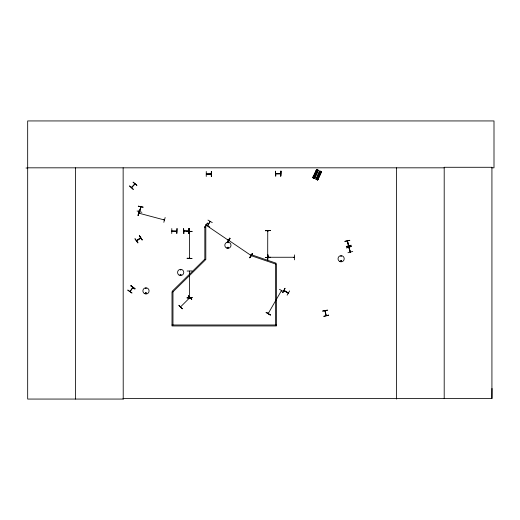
<?xml version="1.0" encoding="UTF-8"?>
<svg xmlns="http://www.w3.org/2000/svg" width="520" height="520" viewBox="0 0 520 520"><rect width="100%" height="100%" fill="white"/><g stroke="black" fill="none" stroke-linecap="round" stroke-linejoin="round"><path stroke-width="0.78" d="M491.569 167.823L494 167.823L494 120.939L27.677 120.939L27.677 399.061L123.214 399.061L123.149 398.515L491.926 398.515L491.998 388.459M284.505 290.647L284.005 290.622L288.32 293.111M288.399 292.955L288.034 292.682M139.36 211.504L140.835 206.915M268.392 313.619L268.392 313.118M207.552 225.635L210.035 221.332M136.734 240.773L137.085 240.539M140.654 238.011L140.153 238.134M140.647 238.056L136.624 240.825M206.323 225.31L228.267 240.214M229.053 240.552L250.946 255.398M189.514 232.167L189.735 231.719M189.462 271.135L189.475 297.609L189.508 297.135M189.728 297.583L189.703 297.154M267.742 257.309L267.742 256.757M267.904 257.25L267.911 256.75M145.737 288.32C146.471 287.423 145.997 289.367 145.743 288.184M145.502 293.221C146.751 291.616 146.244 294.964 145.548 293.105M145.645 293.221C146.536 292.201 146.14 294.229 145.691 293.3M180.186 274.749C181.603 273.175 180.667 276.562 180.278 274.521M227.565 247.572C228.677 246.519 227.708 248.846 227.695 247.358M228.163 242.736L227.643 242.6L228.144 242.73M340.886 256.094L341.393 256.159L340.886 256.224M340.646 261.06C342.062 259.493 341.126 262.873 340.737 260.839M341.451 261.144C340.853 259.928 340.71 261.995 341.38 261.209M189.488 231.719L189.514 258.226L189.683 257.673M189.716 232.063L189.703 231.68M347.36 241.436L347.49 240.948L348.459 245.752M348.991 247.332L350.226 252.025M349.109 247.767L349.147 247.24M350.454 252.018L350.337 251.602M326.32 315.503L324.954 310.791L326.099 315.64M137.066 211.01L141.863 212.297M138.32 206.2L143.195 207.188L138.327 206.167M138.066 215.41L139.353 210.613M139.204 213.245L138.743 213.135L164.392 219.98L163.963 219.889M165.152 217.522L163.833 222.313M268.619 313.209L268.242 313.489L281.495 290.537L281.489 290.992M281.639 290.68L281.275 290.927L281.495 290.537M210.178 221.533L207.799 225.654M228.319 247.812C227.962 245.928 226.961 248.683 228.222 247.884M312.904 177.71L316.713 169.578M312.975 177.743L316.829 169.637M313.105 177.801L316.894 169.663M313.183 177.84L316.986 169.708M313.267 177.879L317.122 169.774M313.417 177.944L313.872 178.159M313.599 177.899L313.905 177.625M314.022 178.224L317.811 170.086M314.087 178.256L317.922 170.138M314.21 178.315L318 170.177M314.275 178.347L318.13 170.242M314.392 178.399L318.195 170.268M316.075 179.244L319.878 171.113M316.141 179.276L319.989 171.165M316.271 179.335L320.06 171.197M316.368 179.381L320.158 171.243M316.466 179.426L320.288 171.301M316.583 179.472L317.044 179.686M317.161 179.744L320.97 171.619M321.009 171.633L317.252 179.79L321.106 171.678M317.382 179.849L321.262 171.756L317.544 179.927M317.564 179.933L321.399 171.815M211.244 174.057L206.258 174.142L211.256 174.083M294.418 257.478L293.963 257.25M171.795 230.958L176.657 231.179M183.872 230.958L188.844 231.127M275.769 173.531L275.808 173.888M279.435 289.308L283.771 291.733M270.315 315.048L266.13 312.351L270.322 315.029M205.478 224.432L209.742 226.98M207.994 220.071L212.264 222.619M282.75 292.663L285.051 288.256L282.808 292.695M287.111 295.178L289.659 290.914M131.859 187.089L131.515 187.453L134.856 183.846M134.953 184.073L131.638 187.661M204.932 227.233L207.532 222.989L204.99 227.272M227.546 242.639L230.113 238.375L227.519 242.619M249.639 257.654L252.408 253.526M249.795 257.751L252.564 253.624M350.435 251.972L348.887 247.351M130.026 291.57L132.938 287.502M131.93 292.942L127.77 290.212M145.594 293L145.984 292.773M180.427 274.508C180.336 275.847 181.493 274.17 180.518 274.489M211.185 174.05L206.336 174.064M267.943 257.264L294.469 257.257L294.002 257.478M268.327 257.257L267.703 257.276L267.742 230.698M176.696 231.147L171.86 231.147M275.821 173.531L280.683 173.531M129.532 186.062L133.198 189.423M133.101 182.214L136.935 185.393L133.146 182.169M138.781 212.94L139.263 213.07L138.886 212.94M163.95 219.687L164.483 219.823M180.687 306.767L189.936 297.55M189.897 297.557L189.917 297.85M182.351 308.769L178.828 305.266L182.325 308.796M348.745 245.745L348.654 245.303M341.334 261.267L340.977 261.32M138.015 242.775L135.102 238.752M136.578 240.643L140.504 237.855M136.649 240.864L140.745 237.991M132.788 287.411L130.059 291.525M180.596 269.581L180.804 270.082L180.544 269.633M250.66 255.203L250.972 255.45M250.855 255.6L250.53 255.392M344.91 241.364L349.778 240.325M349.772 240.292L344.903 241.345M346.281 246.48L351.084 245.193M346.326 246.656L351.137 245.388M346.645 247.839L351.39 246.35L346.665 247.904M347.958 252.739L352.749 251.42M327.444 310.141L322.562 311.096L327.45 310.173M323.83 316.225L328.666 315.062M323.882 316.433L328.705 315.244M206.271 171.489L206.232 176.462M211.269 176.43L211.308 171.457M265.343 230.646L270.309 230.614M192.082 231.53L187.115 231.634M267.917 230.75L267.917 231.25L267.917 230.698M187.115 231.381L192.082 231.348M189.703 257.738L189.475 258.193M268.378 257.452L267.891 257.485M187.115 258.31L192.088 258.486L187.115 258.239M294.502 259.857L294.541 254.885M187.115 271.043L192.082 270.946M187.115 297.687L192.088 297.694M26 168.019L27.677 168.012M27.677 167.823L444.197 167.823M275.75 173.758L280.748 173.758L275.75 173.888M275.769 176.105L275.516 171.132L275.697 176.105M171.795 228.56L171.756 233.525M183.924 230.958L188.792 230.958M183.872 233.525L183.619 228.56L183.8 233.525M172.003 324.987L276.419 324.987M139.224 213.233L138.827 213.161M284.193 290.498L288.346 292.903M288.197 293.098L283.966 290.654M228.072 239.824L228.384 240.039M347.477 240.994L348.745 245.635M316.322 170.404L317.824 171.106M319.495 171.938L320.99 172.64M316.062 170.957L317.564 171.659M319.235 172.484L320.73 173.192M315.679 171.775L317.174 172.484M318.844 173.31L320.346 174.018M315.328 172.51L316.829 173.212M318.5 174.044L320.002 174.746M314.945 173.336L316.44 174.037M318.11 174.869L319.611 175.572M313.281 176.872L314.782 177.58M316.453 178.406L317.947 179.108M312.923 176.989L314.892 177.989M316.089 178.516L318.091 179.458L316.062 178.581M266.097 312.409L270.413 314.867M228.293 240.208L227.922 239.98M131.001 285.792L135.012 288.724M130.897 285.942L134.907 288.873M127.901 290.03L131.892 292.994M134.999 184.028L134.485 184.249M129.675 185.913L133.322 189.293M139.282 235.814L142.136 239.876M134.947 238.856L137.806 242.918M347.237 240.988L350.214 252.109M348.329 245.336L348.953 247.669M267.826 254.885L267.826 259.857M211.49 171.457L211.523 176.43M491.926 398.515L491.926 167.284L444.197 167.284L444.197 398.515M396.461 167.823L396.461 399.061M280.774 171.132L280.807 176.105M275.457 324.987L275.457 263.991L276.419 263.991L276.419 325.956L172.003 325.956L172.003 291.856L172.972 291.856L205.316 260.007L204.639 259.324L172.296 291.168L172.972 291.856L172.972 324.987M189.098 228.56L189.098 233.525M188.91 228.56L188.91 233.525M123.142 167.823L123.214 399.061M75.413 167.823L75.413 399.061M315.523 173.212C316.089 174.571 316.531 172.127 315.523 173.212M318.695 174.739C319.261 176.105 319.696 173.661 318.695 174.739M140.862 206.863L139.62 211.705L140.862 206.863M139.12 210.548L138.131 215.43L139.12 210.548M251.095 254.631L250.783 255.547L275.691 264.062L276.01 263.146L251.095 254.631M316.596 169.526L312.78 177.651L314.509 178.458L318.331 170.333L316.596 169.526M319.761 171.054L315.952 179.186L317.681 179.992L321.497 171.867L319.761 171.054M229.769 238.102L227.227 242.385L229.769 238.102M252.35 253.487L249.815 257.764L252.35 253.487M131.02 285.772L134.888 288.899L131.02 285.772M188.331 295.757L191.756 299.358L188.331 295.757M139.451 235.69L142.109 239.895L139.451 235.69M270.309 230.406L265.343 230.711L270.309 230.406M267.858 254.885L267.618 259.857L267.858 254.885M270.315 257.289L265.343 257.595L270.315 257.289M192.082 297.622L187.115 297.928L192.082 297.622M281.014 171.132L280.735 176.105L281.014 171.132M205.81 226.395L204.841 226.395L204.841 259.526L205.81 259.526L205.81 226.395M177.041 228.56L176.8 233.525L177.014 228.56M189.118 228.56L188.844 233.525L189.118 228.56M144.43 293.586A3.1 3.1 0 0 0 149.084 290.901A3.1 3.1 0 0 0 144.43 288.217A3.1 3.1 0 0 0 144.43 293.586M226.356 247.923A3.094 3.094 0 0 0 230.997 245.245A3.094 3.094 0 0 0 226.356 242.567A3.094 3.094 0 0 0 226.356 247.923M179.114 275.113A3.107 3.107 0 0 0 183.775 272.422A3.107 3.107 0 0 0 179.114 269.737A3.107 3.107 0 0 0 179.114 275.113M339.579 261.411A3.087 3.087 0 0 0 344.214 258.739A3.087 3.087 0 0 0 339.579 256.061A3.087 3.087 0 0 0 339.579 261.411"/></g></svg>
